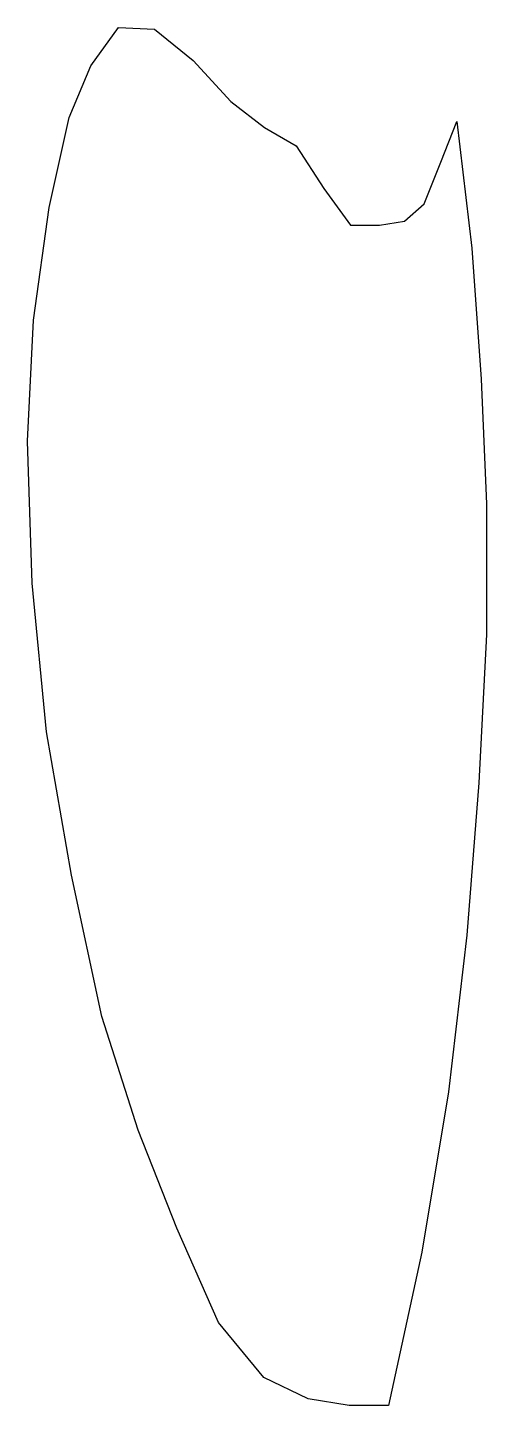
# Model space of a CAD drawing. Header units: metres. Extents: x 123.7 to 132.5, y 26.9 to 53.2.
import ezdxf

# ---------------------------------------------------------------- set-up
doc = ezdxf.new("R2010")
doc.units = ezdxf.units.M
doc.layers.add('EXTRACT', color=7, linetype='Continuous')

msp = doc.modelspace()

# ---------------------------------------------------------------- linework, layer by layer
at = {"layer": 'EXTRACT'}
msp.add_lwpolyline([(124.5239, 37.0213), (124.0452, 39.766), (123.7739, 42.6064), (123.6862, 45.3271), (123.7979, 47.641), (124.1011, 49.7952), (124.484, 51.5186), (124.8989, 52.508), (125.4255, 53.242), (126.1117, 53.2101), (126.8537, 52.6117), (127.5718, 51.8298), (128.2181, 51.3271), (128.8245, 50.9761), (129.3511, 50.1622), (129.8617, 49.4601), (130.4202, 49.4601), (130.8989, 49.5399), (131.2739, 49.867), (131.5931, 50.6649), (131.8963, 51.4468), (132.1835, 49.0213), (132.359, 46.516), (132.4628, 44.1303), (132.4628, 41.625), (132.3191, 38.7846), (132.0878, 35.8723), (131.7367, 32.8723), (131.2261, 29.8085), (130.5878, 26.8723), (129.8378, 26.8723), (129.0559, 27), (128.2021, 27.4069), (127.3404, 28.4601), (126.5426, 30.2633), (125.8005, 32.1383), (125.1064, 34.3165)], close=True, dxfattribs=at)

doc.saveas('drawing.dxf')
